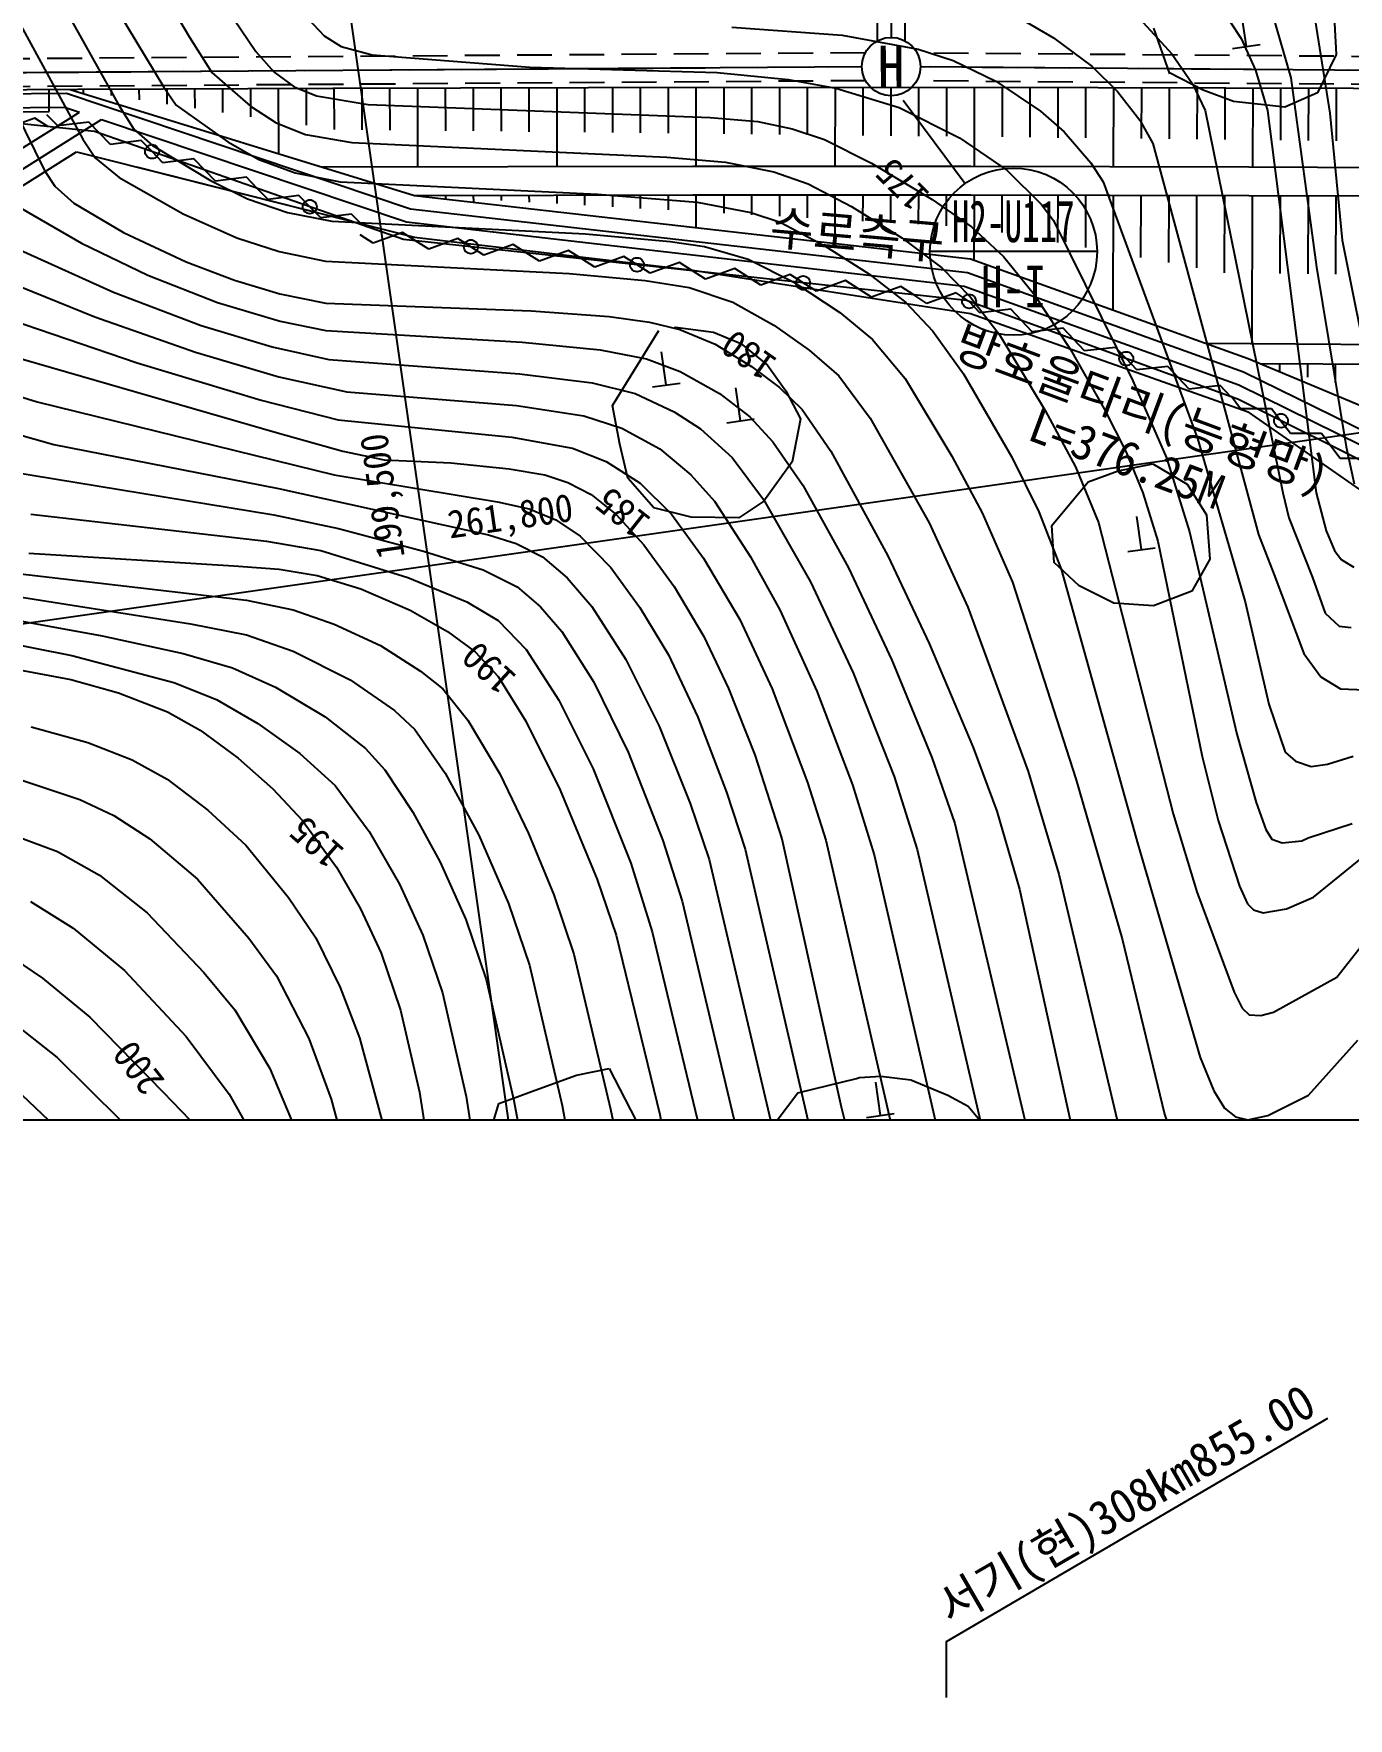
# Model space of a CAD drawing. Header units: millimetres. Extents: x 12262 to 13058, y 1103 to 1809.
# Drawn here: x 12641.1 to 12735.6, y 1363.4 to 1484.3 of the extents above; entities that cross this region are included whole.
import ezdxf
from ezdxf.enums import TextEntityAlignment as Align
from ezdxf.xclip import XClip

# ---------------------------------------------------------------- set-up
doc = ezdxf.new("R2010")
doc.units = ezdxf.units.MM
doc.header["$LTSCALE"] = 10
doc.header["$MEASUREMENT"] = 0
doc.header["$XCLIPFRAME"] = 2
doc.linetypes.add('CENTER', pattern=[2, 1.25, -0.25, 0.25, -0.25])
doc.linetypes.add('HIDDEN', pattern=[0.375, 0.25, -0.125])
doc.layers.add('TX-PAPR', color=2, linetype='Continuous', plot=False)
for name, color, linetype in [('TZ-BASE', 253, 'Continuous'), ('TZ-CABL', 4, 'Continuous'), ('TZ-LEAL', 1, 'Continuous'), ('TZ-LEAT', 3, 'Continuous')]:
    doc.layers.add(name, color=color, linetype=linetype)
doc.styles.add('HANA', font='GulimChe.ttf')
doc.styles.get("Standard").update_dxf_attribs({"font": 'GulimChe.ttf'})
doc.linetypes.add('XXO_LINE', pattern='A,2.5,["X",Standard,S=1,R=0,X=-1,Y=-0.5],5,["X",Standard,S=1,R=0,X=-1,Y=-0.5],5,-0.5,[133,GulimChe.ttf,S=0.5,R=0,X=-0.5,Y=0],-0.5,2.5', length=16)
doc.linetypes.add('ZIGZAG', pattern='A,0.0001,-0.2,[131,ltypeshp.shx,S=0.2,R=0,X=-0.2,Y=0],-0.4,[131,ltypeshp.shx,S=0.2,R=180,X=0.2,Y=0],-0.2', length=0.8001)

# ---------------------------------------------------------------- blocks, each defined once
blk = doc.blocks.new('JD-GJG5SREGSF3')
at = {"layer": 'TZ-BASE'}
for p, q in [((339.97, -162.5), (285.76, 216.96)), ((293.83, 20.73, -79), (304.56, 2.74, -79)), ((81.9, -69.47), (700.52, 18.9)), ((291.49, 17.8, -78), (302.71, -0.85, -78)), ((294.28, 7.17, -77), (299.52, -2.2, -77)), ((291.16, 5.96, -76), (296.9, -4.59, -76)), ((378.5, 5.02, -85), (380.08, 2.65, -85)), ((307.22, 4.82, -80), (309.32, 1.7, -80)), ((313.06, 4.07, -81), (314.23, 2.84, -81)), ((363.98, 4.21, -83), (366.62, 2.69, -83)), ((373.06, 3.79, -84), (375.11, 1.54, -84)), ((380.46, 2.06, -84.05), (380.12, 4.44, -84.05)), ((382.34, 4.35, -86), (383.66, -0.19, -86)), ((385.3, 4.51, -87), (386.46, -2.71, -87)), ((386.75, 4.63, -82.67), (386.92, 1.49, -82.67)), ((304.56, 2.74, -79), (306.16, 0.19, -79)), ((314.23, 2.84, -81), (315.45, 2.07, -81)), ((343.52, 3.46, -82), (351.44, 2.88, -82)), ((351.44, 2.88, -82), (356.9, 1.88, -82)), ((366.62, 2.69, -83), (369.38, 0.63, -83)), ((374.96, 0.1, -82.67), (373.81, 3.39, -82.67)), ((380.08, 2.65, -85), (381.11, 0.37, -85)), ((289.74, 2.11, -75), (294.14, -6.84, -75)), ((309.32, 1.7, -80), (310.64, 0.23, -80)), ((315.45, 2.07, -81), (317.69, 1.47, -81)), ((317.69, 1.47, -81), (329.01, 0.59, -81)), ((356.9, 1.88, -82), (359.4, 1.05, -82)), ((375.11, 1.54, -84), (376.6, -0.62, -84)), ((379.47, 1.92, -84.05), (381.45, 2.2, -84.05)), ((386.92, 1.49, -82.67), (385.58, -1.25, -82.67)), ((306.16, 0.19, -79), (308.94, -2.21, -79)), ((310.64, 0.23, -80), (312.08, -0.82, -80)), ((329.01, 0.59, -81), (342.46, 0.19, -81)), ((342.46, 0.19, -81), (347.55, -0.31, -81)), ((359.4, 1.05, -82), (362.48, -0.42, -82)), ((369.38, 0.63, -83), (371.2, -1.17, -83)), ((377.37, -1.08, -82.67), (374.94, 0.17, -82.67)), ((381.11, 0.37, -85), (381.99, -2.54, -85)), ((294.49, -2.6), (294.48, -1.03, -255)), ((295.99, -1.02), (320.73, -8.62)), ((296.93, -1.01, -255), (296.93, -1.31, -255)), ((296.93, -1.01, -255), (296.93, -1.31, -255)), ((298.93, -1, -255), (298.94, -1.46, -255)), ((298.93, -1, -255), (298.94, -1.46, -255)), ((300.93, -0.99, -255), (300.94, -1.77, -255)), ((300.93, -0.99, -255), (300.94, -1.77, -255)), ((302.71, -0.85, -78), (303.6, -2.15, -78)), ((302.93, -0.98, -255), (302.94, -2.07, -255)), ((304.93, -0.97, -255), (304.94, -2.37, -255)), ((306.93, -0.96, -255), (306.94, -2.68, -255)), ((308.93, -0.96, -255), (308.94, -2.98, -255)), ((310.93, -0.95, -255), (310.94, -5.61, -255)), ((312.08, -0.82, -80), (313.68, -1.48, -80)), ((312.93, -0.94, -255), (312.94, -3.58, -255)), ((314.93, -0.93, -255), (314.94, -3.89, -255)), ((316.93, -0.92, -255), (316.94, -3.91, -255)), ((318.93, -0.92, -255), (318.94, -3.93, -255)), ((320.93, -0.91, -255), (320.94, -6.57, -255)), ((322.93, -0.91, -255), (322.94, -3.98, -255)), ((324.93, -0.9, -255), (324.94, -4, -255)), ((326.93, -0.9, -255), (326.94, -4.02, -255)), ((328.93, -0.89, -255), (328.94, -4.05, -255)), ((330.93, -0.89, -255), (330.93, -6.55, -255)), ((332.93, -0.89, -255), (332.93, -4.09, -255)), ((334.93, -0.88, -255), (334.93, -4.11, -255)), ((336.93, -0.88, -255), (336.93, -4.14, -255)), ((338.93, -0.87, -255), (338.93, -4.16, -255)), ((340.93, -0.87, -255), (340.93, -6.53, -255)), ((342.93, -0.87, -255), (342.93, -4.2, -255)), ((344.93, -0.87, -255), (344.93, -4.23, -255)), ((346.93, -0.87, -255), (346.93, -4.25, -255)), ((347.55, -0.31, -81), (350.97, -0.92, -81)), ((348.93, -0.87, -255), (348.93, -4.27, -255)), ((350.92, -0.87, -255), (350.91, -6.53, -255)), ((350.97, -0.92, -81), (355.52, -2.32, -81)), ((352.92, -0.87, -255), (352.92, -4.32, -255)), ((354.92, -0.87, -255), (354.92, -4.34, -255)), ((356.92, -0.87, -255), (356.92, -4.36, -255)), ((358.92, -0.87, -255), (358.92, -4.38, -255)), ((360.92, -0.87, -255), (360.91, -6.53, -255)), ((362.48, -0.42, -82), (365.67, -2.58, -82)), ((362.92, -0.88, -255), (362.92, -4.43, -255)), ((364.92, -0.88, -255), (364.92, -4.45, -255)), ((366.92, -0.89, -255), (366.92, -4.48, -255)), ((368.92, -0.89, -255), (368.92, -4.5, -255)), ((370.92, -0.89, -255), (370.9, -6.55, -255)), ((371.2, -1.17, -83), (372.81, -3.23, -83)), ((372.92, -0.9, -255), (372.91, -4.54, -255)), ((374.92, -0.9, -255), (374.91, -4.57, -255)), ((376.6, -0.62, -84), (377.5, -2.54, -84)), ((376.92, -0.91, -255), (376.91, -4.59, -255)), ((379.53, -1.88, -82.67), (377.37, -1.08, -82.67)), ((378.92, -0.91, -255), (378.91, -4.61, -255)), ((380.92, -0.92, -255), (380.9, -6.58, -255)), ((382.92, -0.92, -255), (382.91, -4.66, -255)), ((383.66, -0.19, -86), (385.51, -13.77, -86)), ((384.92, -0.93, -255), (384.91, -4.68, -255)), ((386.92, -0.94, -255), (386.91, -4.7, -255)), ((260.77, -1.57), (295.73, -1.29)), ((260.78, -2.56), (295.58, -2.29)), ((295.58, -2.29), (296.65, -2.65)), ((295.73, -1.29), (320.43, -9.58)), ((299.52, -2.2, -77), (300.55, -3.87, -77)), ((303.6, -2.15, -78), (307.31, -4.77, -78)), ((308.94, -2.21, -79), (310.78, -3.41, -79)), ((313.68, -1.48, -80), (317.4, -2.1, -80)), ((317.4, -2.1, -80), (341.96, -3.02, -80)), ((355.52, -2.32, -81), (359.87, -4.49, -81)), ((383.23, -2.28, -82.67), (379.53, -1.88, -82.67)), ((385.58, -1.25, -82.67), (383.23, -2.28, -82.67)), ((260.79, -2.86), (294.49, -2.6)), ((280.12, -13), (295.87, -3.14)), ((297.73, -4.03), (290.16, -3.23)), ((293.45, -3.07), (291.35, -3.85)), ((294.39, -3.67), (293.45, -3.07)), ((295.1, -3.64), (294.32, -2.84)), ((297.32, -3.36), (295.1, -3.64)), ((295.87, -3.14), (296.65, -2.65)), ((296.82, -4.07), (298.24, -3.18)), ((298.1, -4.16), (297.32, -3.36)), ((298.24, -3.18), (320.14, -10.53)), ((310.78, -3.41, -79), (312.9, -4.24, -79)), ((341.96, -3.02, -80), (345.38, -3.33, -80)), ((345.38, -3.33, -80), (347.83, -3.85, -80)), ((365.67, -2.58, -82), (367.38, -4.05, -82)), ((372.81, -3.23, -83), (373.75, -4.89, -83)), ((377.5, -2.54, -84), (383.07, -29.96, -84)), ((381.99, -2.54, -85), (384.96, -26, -85)), ((386.46, -2.71, -87), (387.34, -11.84, -87)), ((280.63, -14.22), (296.82, -4.07)), ((296.9, -4.59, -76), (297.8, -5.96, -76)), ((319.93, -11.79), (297.73, -4.03)), ((298.88, -4.96), (298.1, -4.16)), ((301.09, -4.68), (298.88, -4.96)), ((300.55, -3.87, -77), (301.9, -5.04, -77)), ((301.87, -5.48), (301.09, -4.68)), ((307.31, -4.77, -78), (309.55, -6.05, -78)), ((312.9, -4.24, -79), (316.21, -4.83, -79)), ((316.21, -4.83, -79), (338.84, -5.89, -79)), ((347.83, -3.85, -80), (350.16, -4.62, -80)), ((350.16, -4.62, -80), (353.54, -6.3, -80)), ((359.87, -4.49, -81), (363.27, -6.81, -81)), ((367.38, -4.05, -82), (369.3, -6.29, -82)), ((281.02, -15.15), (296.44, -5.49)), ((296.44, -5.49), (320.73, -11.62)), ((297.8, -5.96, -76), (299.5, -7.34, -76)), ((302.65, -6.28), (301.87, -5.48)), ((301.9, -5.04, -77), (306.06, -7.55, -77)), ((304.87, -6), (302.65, -6.28)), ((305.65, -6.8), (304.87, -6)), ((338.84, -5.89, -79), (343.06, -6.23, -79)), ((373.75, -4.89, -83), (381.33, -32.97, -83)), ((294.14, -6.84, -75), (294.88, -7.96, -75)), ((300.75, -6.57), (320.73, -11.62)), ((306.43, -7.6), (305.65, -6.8)), ((309.55, -6.05, -78), (312.14, -7.01, -78)), ((312.14, -7.01, -78), (315.39, -7.64, -78)), ((314.1, -6.58, -255), (340.7, -6.53, -255)), ((340.7, -6.53, -255), (360.67, -6.53, -255)), ((343.06, -6.23, -79), (346.53, -6.93, -79)), ((346.53, -6.93, -79), (348.98, -7.8, -79)), ((353.54, -6.3, -80), (357.9, -8.92, -80)), ((360.67, -6.53, -255), (380.65, -6.57, -255)), ((363.27, -6.81, -81), (365.74, -9.27, -81)), ((369.3, -6.29, -82), (370.17, -7.65, -82)), ((380.65, -6.57, -255), (400.62, -6.66, -255)), ((294.88, -7.96, -75), (296.26, -9.18, -75)), ((299.5, -7.34, -76), (304.1, -9.94, -76)), ((306.06, -7.55, -77), (308.73, -8.86, -77)), ((308.65, -7.32), (306.43, -7.6)), ((309.43, -8.12), (308.65, -7.32)), ((310.2, -8.92), (309.43, -8.12)), ((315.39, -7.64, -78), (333.85, -8.54, -78)), ((348.98, -7.8, -79), (352.11, -9.43, -79)), ((370.17, -7.65, -82), (376.95, -26.07, -82)), ((292.37, -9.49, -74), (296.8, -12.06, -74)), ((296.26, -9.18, -75), (299.82, -11.29, -75)), ((308.73, -8.86, -77), (311.59, -9.85, -77)), ((312.42, -8.64), (310.2, -8.92)), ((313.2, -9.44), (312.42, -8.64)), ((313.98, -10.24), (313.2, -9.44)), ((320.43, -9.58, -255), (360.43, -14.15, -255)), ((320.73, -8.62, -255), (340.7, -8.58, -255)), ((320.73, -8.62, -255), (360.66, -13.17, -255)), ((322.94, -8.62, -255), (322.95, -8.87, -255)), ((324.94, -8.61, -255), (324.95, -9.1, -255)), ((326.94, -8.61, -255), (326.95, -8.99, -255)), ((328.94, -8.6, -255), (328.95, -9.1, -255)), ((330.93, -8.6, -255), (330.93, -9.21, -255)), ((332.93, -8.6, -255), (332.93, -9.33, -255)), ((333.85, -8.54, -78), (341.01, -9.1, -78)), ((334.93, -8.59, -255), (334.93, -9.44, -255)), ((336.93, -8.59, -255), (336.93, -9.56, -255)), ((338.93, -8.58, -255), (338.93, -9.67, -255)), ((340.7, -8.58, -255), (360.67, -8.58, -255)), ((340.93, -8.58, -255), (340.93, -10.92, -255)), ((341.01, -9.1, -78), (344.88, -9.86, -78)), ((342.93, -8.58, -255), (342.93, -9.9, -255)), ((344.93, -8.58, -255), (344.93, -10.01, -255)), ((346.93, -8.58, -255), (346.93, -10.12, -255)), ((348.93, -8.58, -255), (348.93, -10.24, -255)), ((350.91, -8.58, -255), (350.9, -12.06, -255)), ((352.11, -9.43, -79), (355.71, -11.66, -79)), ((352.91, -8.58, -255), (352.9, -10.47, -255)), ((354.91, -8.58, -255), (354.9, -10.58, -255)), ((356.91, -8.58, -255), (356.9, -10.69, -255)), ((357.9, -8.92, -80), (360.71, -10.89, -80)), ((358.91, -8.58, -255), (358.9, -10.81, -255)), ((360.67, -8.58, -255), (380.64, -8.62, -255)), ((360.91, -8.58, -255), (360.9, -13.26, -255)), ((362.91, -8.59, -255), (362.9, -11.28, -255)), ((364.91, -8.59, -255), (364.9, -11.64, -255)), ((365.74, -9.27, -81), (366.61, -10.42, -81)), ((365.74, -9.27, -81), (366.61, -10.42, -81)), ((366.91, -8.6, -255), (366.9, -12.01, -255)), ((368.91, -8.6, -255), (368.9, -12.37, -255)), ((370.89, -8.6, -255), (370.86, -16.84, -255)), ((372.89, -8.61, -255), (372.87, -13.08, -255)), ((374.89, -8.61, -255), (374.87, -13.45, -255)), ((376.89, -8.62, -255), (376.87, -13.81, -255)), ((378.89, -8.62, -255), (378.87, -14.17, -255)), ((380.64, -8.62, -255), (400.61, -8.71, -255)), ((380.89, -8.63, -255), (380.85, -19.26, -255)), ((382.89, -8.63, -255), (382.87, -14.22, -255)), ((384.89, -8.64, -255), (384.87, -14.25, -255)), ((386.89, -8.65, -255), (386.87, -14.27, -255)), ((304.1, -9.94, -76), (307.97, -11.67, -76)), ((311.59, -9.85, -77), (314.77, -10.48, -77)), ((316.2, -9.96), (313.98, -10.24)), ((314.77, -10.48, -77), (332.99, -11.39, -77)), ((316.98, -10.76), (316.2, -9.96)), ((320.14, -10.53, -255), (360.2, -15.13, -255)), ((344.88, -9.86, -78), (346.99, -10.55, -78)), ((346.99, -10.55, -78), (350.15, -12.21, -78)), ((366.61, -10.42, -81), (372.3, -21.93, -81)), ((290.59, -11.74, -73), (299.1, -15.56, -73)), ((296.8, -12.06, -74), (301.57, -14.34, -74)), ((299.82, -11.29, -75), (304.33, -13.39, -75)), ((307.97, -11.67, -76), (310.99, -12.66, -76)), ((317.76, -12.06), (316.82, -11.45)), ((319.86, -11.28), (317.76, -12.06)), ((320.8, -11.88), (319.86, -11.28)), ((360.37, -16.17), (319.93, -11.79)), ((320.73, -11.62), (340.7, -13.99)), ((320.73, -11.62), (340.7, -13.99)), ((321.74, -12.49), (320.8, -11.88)), ((323.83, -11.71), (321.74, -12.49)), ((324.77, -12.31), (323.83, -11.71)), ((332.99, -11.39, -77), (339.09, -11.94, -77)), ((339.09, -11.94, -77), (341.55, -12.3, -77)), ((355.71, -11.66, -79), (358.58, -13.83, -79)), ((360.71, -10.89, -80), (363.01, -13.02, -80)), ((387.34, -11.84, -87), (389.43, -22.21, -87)), ((310.99, -12.66, -76), (314.33, -13.34, -76)), ((325.71, -12.92), (324.77, -12.31)), ((327.81, -12.14), (325.71, -12.92)), ((328.75, -12.74), (327.81, -12.14)), ((329.69, -13.35), (328.75, -12.74)), ((331.79, -12.57), (329.69, -13.35)), ((332.73, -13.17), (331.79, -12.57)), ((333.67, -13.78), (332.73, -13.17)), ((335.76, -13), (333.67, -13.78)), ((336.7, -13.6), (335.76, -13)), ((341.55, -12.3, -77), (344.68, -13.19, -77)), ((344.68, -13.19, -77), (347.97, -14.86, -77)), ((350.15, -12.21, -78), (353.34, -14.25, -78)), ((360.66, -13.17, -255), (380.59, -20.34, -255)), ((363.01, -13.02, -80), (365.17, -15.66, -80)), ((288.01, -13.39, -72), (297.75, -17.33, -72)), ((301.57, -14.34, -74), (306.58, -16.3, -74)), ((304.33, -13.39, -75), (307.79, -14.71, -75)), ((314.33, -13.34, -76), (331.83, -14.22, -76)), ((331.83, -14.22, -76), (337.29, -14.72, -76)), ((337.64, -14.21), (336.7, -13.6)), ((339.74, -13.43), (337.64, -14.21)), ((340.68, -14.03), (339.74, -13.43)), ((341.62, -14.64), (340.68, -14.03)), ((340.7, -13.99), (360.65, -17.11)), ((340.7, -13.99), (360.65, -17.11)), ((343.72, -13.86), (341.62, -14.64)), ((344.66, -14.47), (343.72, -13.86)), ((345.6, -15.07), (344.66, -14.47)), ((347.69, -14.29), (345.6, -15.07)), ((348.63, -14.9), (347.69, -14.29)), ((353.34, -14.25, -78), (356.01, -16.32, -78)), ((353.34, -14.25, -78), (356.01, -16.32, -78)), ((358.58, -13.83, -79), (360.65, -15.93, -79)), ((360.43, -14.15, -255), (380.25, -21.29, -255)), ((385.51, -13.77, -86), (387.63, -26.66, -86)), ((299.1, -15.56, -73), (305.39, -17.96, -73)), ((307.79, -14.71, -75), (311.04, -15.69, -75)), ((311.04, -15.69, -75), (314.35, -16.36, -75)), ((337.29, -14.72, -76), (340.44, -15.24, -76)), ((340.44, -15.24, -76), (343.58, -16.28, -76)), ((340.44, -15.24, -76), (343.58, -16.28, -76)), ((347.97, -14.86, -77), (351.26, -17.03, -77)), ((349.58, -15.5), (348.63, -14.9)), ((351.67, -14.72), (349.58, -15.5)), ((352.61, -15.33), (351.67, -14.72)), ((353.55, -15.93), (352.61, -15.33)), ((355.65, -15.15), (353.55, -15.93)), ((356.59, -15.76), (355.65, -15.15)), ((359.62, -15.62), (357.52, -16.38)), ((360.55, -16.23), (359.62, -15.62)), ((360.2, -15.13, -255), (379.91, -22.23, -255)), ((365.17, -15.66, -80), (367.82, -19.68, -80)), ((287.68, -16.2, -71), (300.81, -20.63, -71)), ((306.58, -16.3, -74), (311.06, -17.65, -74)), ((314.35, -16.36, -75), (329.1, -16.9, -75)), ((329.1, -16.9, -75), (334.7, -17.31, -75)), ((343.58, -16.28, -76), (346.52, -17.93, -76)), ((356.01, -16.32, -78), (357.94, -18.36, -78)), ((357.52, -16.38), (356.58, -15.77)), ((379.9, -23.28), (360.37, -16.17)), ((361.32, -17.05), (360.55, -16.23)), ((360.65, -15.93, -79), (362.7, -18.59, -79)), ((363.54, -16.79), (361.32, -17.05)), ((364.31, -17.6), (363.54, -16.79)), ((297.75, -17.33, -72), (304.98, -19.88, -72)), ((305.39, -17.96, -73), (310.49, -19.5, -73)), ((311.06, -17.65, -74), (314.35, -18.32, -74)), ((334.7, -17.31, -75), (337.6, -17.73, -75)), ((337.6, -17.73, -75), (339.77, -18.25, -75)), ((339.39, -18.1, -72.95), (339.47, -18.07, -72.95)), ((339.47, -18.07, -72.95), (342.2, -18.43, -72.95)), ((346.52, -17.93, -76), (349.07, -19.72, -76)), ((351.26, -17.03, -77), (353.62, -18.96, -77)), ((360.65, -17.11), (380.58, -24.15)), ((365.08, -18.41), (364.31, -17.6)), ((287.07, -18.78, -70), (310.88, -25.66, -70)), ((314.35, -18.32, -74), (328.44, -19.16, -74)), ((328.44, -19.16, -74), (334.05, -19.7, -74)), ((334.93, -23.71, -72.95), (338.27, -18.32, -72.95)), ((339.77, -18.25, -75), (342.3, -19.3, -75)), ((342.2, -18.43, -72.95), (344.16, -19.26, -72.95)), ((342.3, -19.3, -75), (344.93, -20.91, -75)), ((344.16, -19.26, -72.95), (346.08, -20.8, -72.95)), ((353.62, -18.96, -77), (355.95, -21.77, -77)), ((357.94, -18.36, -78), (360.15, -21.42, -78)), ((362.7, -18.59, -79), (366.02, -24.05, -79)), ((367.3, -18.16), (365.08, -18.41)), ((368.07, -18.97), (367.3, -18.16)), ((368.84, -19.78), (368.07, -18.97)), ((377.51, -19.24, -255), (420.54, -19.5, -255)), ((304.98, -19.88, -72), (310.98, -21.64, -72)), ((310.49, -19.5, -73), (314.56, -20.4, -73)), ((314.56, -20.4, -73), (328.27, -21.44, -73)), ((334.05, -19.7, -74), (337.38, -20.36, -74)), ((337.38, -20.36, -74), (339.79, -21.26, -74)), ((338.8, -22.23, -72.95), (338.46, -19.85, -72.95)), ((349.07, -19.72, -76), (351.19, -21.58, -76)), ((367.82, -19.68, -80), (370.26, -23.95, -80)), ((371.06, -19.53), (368.84, -19.78)), ((371.83, -20.34), (371.06, -19.53)), ((372.6, -21.15), (371.83, -20.34)), ((380.59, -20.34, -255), (400.49, -28.62, -255)), ((286.08, -21.11, -69), (293.61, -23.44, -69)), ((300.81, -20.63, -71), (309.71, -23.31, -71)), ((310.98, -21.64, -72), (315.85, -22.72, -72)), ((328.27, -21.44, -73), (333.48, -22.07, -73)), ((339.79, -21.26, -74), (342.62, -22.84, -74)), ((344.93, -20.91, -75), (346.93, -22.42, -75)), ((346.08, -20.8, -72.95), (347.38, -22.64, -72.95)), ((351.19, -21.58, -76), (353.45, -24.61, -76)), ((360.15, -21.42, -78), (363.61, -27.41, -78)), ((374.82, -20.9), (372.6, -21.15)), ((375.59, -21.71), (374.82, -20.9)), ((376.36, -22.52), (375.59, -21.71)), ((380.25, -21.29, -255), (399.69, -30.83, -255)), ((381.42, -20.69, -255), (420.53, -20.93, -255)), ((382.84, -20.7, -255), (382.84, -21.28, -255)), ((384.84, -20.71, -255), (384.84, -21.66, -255)), ((386.84, -20.72, -255), (386.84, -22.04, -255)), ((315.85, -22.72, -72), (328.05, -23.71, -72)), ((333.48, -22.07, -73), (336.56, -22.85, -73)), ((336.56, -22.85, -73), (339.36, -24.16, -73)), ((337.81, -22.37, -72.95), (339.79, -22.09, -72.95)), ((342.62, -22.84, -74), (344.79, -24.52, -74)), ((344.13, -24.81, -73.31), (343.79, -22.43, -73.31)), ((346.93, -22.42, -75), (348.56, -23.99, -75)), ((347.38, -22.64, -72.95), (348.43, -24.65, -72.95)), ((355.95, -21.77, -77), (359.31, -27.34, -77)), ((372.3, -21.93, -81), (374.73, -27.47, -81)), ((378.58, -22.26), (376.36, -22.52)), ((379.35, -23.08), (378.58, -22.26)), ((379.91, -22.23, -255), (399.3, -31.76, -255)), ((293.61, -23.44, -69), (314.94, -28.68, -69)), ((309.71, -23.31, -71), (315.23, -24.72, -71)), ((328.05, -23.71, -72), (332.88, -24.45, -72)), ((335.47, -26.48, -72.95), (334.93, -23.71, -72.95)), ((339.36, -24.16, -73), (341.26, -25.37, -73)), ((348.56, -23.99, -75), (350.63, -26.98, -75)), ((366.02, -24.05, -79), (368.18, -28.1, -79)), ((370.26, -23.95, -80), (371.84, -27.05, -80)), ((380.03, -23.93), (379.36, -23.04)), ((393.48, -30.04), (379.9, -23.28)), ((382.27, -23.93), (380.03, -23.93)), ((400.43, -37.99, -255), (380.58, -24.15, -255)), ((382.94, -24.82), (382.27, -23.93)), ((290.2, -25.21, -68), (294.82, -26.49, -68)), ((315.23, -24.72, -71), (327.72, -25.98, -71)), ((332.88, -24.45, -72), (335.62, -25.32, -72)), ((335.62, -25.32, -72), (338.34, -26.82, -72)), ((341.26, -25.37, -73), (343.53, -27.44, -73)), ((343.14, -24.95, -73.31), (345.12, -24.67, -73.31)), ((344.79, -24.52, -74), (346.46, -26.3, -74)), ((348.43, -24.65, -72.95), (347.84, -27.75, -72.95)), ((353.45, -24.61, -76), (357.67, -32.13, -76)), ((383.62, -25.72), (382.94, -24.82)), ((294.82, -26.49, -68), (310.96, -29.66, -68)), ((310.88, -25.66, -70), (315.58, -26.97, -70)), ((327.72, -25.98, -71), (332.06, -26.77, -71)), ((336.05, -28.93, -72.95), (335.47, -26.48, -72.95)), ((346.46, -26.3, -74), (348.6, -29.43, -74)), ((376.95, -26.07, -82), (380.38, -37.79, -82)), ((385.85, -25.71), (383.62, -25.72)), ((384.96, -26, -85), (385.47, -29.97, -85)), ((386.52, -26.61), (385.85, -25.71)), ((315.58, -26.97, -70), (318.55, -27.61, -70)), ((318.55, -27.61, -70), (323.34, -27.82, -70)), ((332.06, -26.77, -71), (334.49, -27.72, -71)), ((334.49, -27.72, -71), (336.93, -29.28, -71)), ((338.34, -26.82, -72), (340.56, -28.67, -72)), ((343.53, -27.44, -73), (345.78, -30.46, -73)), ((347.84, -27.75, -72.95), (345.8, -30.58, -72.95)), ((350.63, -26.98, -75), (354.71, -34.49, -75)), ((359.31, -27.34, -77), (361.49, -31.4, -77)), ((363.61, -27.41, -78), (365.56, -31.34, -78)), ((371.84, -27.05, -80), (373.03, -29.97, -80)), ((374.73, -27.47, -81), (376.37, -32.76, -81)), ((387.2, -27.5), (386.52, -26.61)), ((389.43, -27.5), (387.2, -27.5)), ((387.63, -26.66, -86), (388.21, -29.33, -86)), ((291.66, -28.44, -67), (310.61, -31.56, -67)), ((314.94, -28.68, -69), (326.69, -30.61, -69)), ((323.34, -27.82, -70), (327.51, -28.24, -70)), ((327.51, -28.24, -70), (330.08, -28.68, -70)), ((330.08, -28.68, -70), (331.74, -29.22, -70)), ((337.91, -31.04, -72.95), (336.05, -28.93, -72.95)), ((340.56, -28.67, -72), (342.26, -30.58, -72)), ((368.18, -28.1, -79), (369.84, -32.1, -79)), ((369.11, -29.17, -78.21), (371.25, -28.4, -78.21)), ((371.25, -28.4, -78.21), (373.75, -27.89, -78.21)), ((373.75, -27.89, -78.21), (376.21, -29.36, -78.21)), ((310.96, -29.66, -68), (326.03, -32.99, -68)), ((331.74, -29.22, -70), (333.4, -30.1, -70)), ((333.4, -30.1, -70), (335.21, -31.52, -70)), ((336.93, -29.28, -71), (339.18, -31.5, -71)), ((348.6, -29.43, -74), (351.89, -35.36, -74)), ((366.49, -32.31, -78.21), (369.11, -29.17, -78.21)), ((373.03, -29.97, -80), (374.1, -33.43, -80)), ((376.21, -29.36, -78.21), (377.59, -31.54, -78.21)), ((383.07, -29.96, -84), (383.52, -31.77, -84)), ((385.47, -29.97, -85), (386.19, -32.7, -85)), ((326.69, -30.61, -69), (328.95, -31.12, -69)), ((328.95, -31.12, -69), (330.88, -31.92, -69)), ((340.6, -31.71, -72.95), (337.91, -31.04, -72.95)), ((342.26, -30.58, -72), (344.84, -34.57, -72)), ((345.8, -30.58, -72.95), (344.02, -31.76, -72.95)), ((345.78, -30.46, -73), (349.17, -36.36, -73)), ((361.49, -31.4, -77), (363.66, -36.39, -77)), ((365.56, -31.34, -78), (367.16, -35.46, -78)), ((293.17, -31.51, -66), (310.08, -33.45, -66)), ((310.61, -31.56, -67), (315.26, -32.53, -67)), ((315.26, -32.53, -67), (321.37, -34.15, -67)), ((330.88, -31.92, -69), (332.62, -33.09, -69)), ((335.21, -31.52, -70), (337.18, -33.71, -70)), ((339.18, -31.5, -71), (341.47, -34.65, -71)), ((344.02, -31.76, -72.95), (340.6, -31.71, -72.95)), ((357.67, -32.13, -76), (360.46, -38.17, -76)), ((366.65, -34.97, -78.21), (366.49, -32.31, -78.21)), ((369.84, -32.1, -79), (375.2, -53, -79)), ((372.93, -34.05, -78.66), (372.6, -31.67, -78.66)), ((377.59, -31.54, -78.21), (377.84, -34.74, -78.21)), ((383.52, -31.77, -84), (385.22, -36.04, -84)), ((310.08, -33.45, -66), (313.98, -34.1, -66)), ((326.03, -32.99, -68), (328.03, -33.6, -68)), ((328.03, -33.6, -68), (329.92, -34.57, -68)), ((332.62, -33.09, -69), (334.82, -35.33, -69)), ((337.18, -33.71, -70), (339.36, -36.69, -70)), ((374.1, -33.43, -80), (377.28, -48.89, -80)), ((376.37, -32.76, -81), (379.77, -47.29, -81)), ((381.33, -32.97, -83), (382.47, -35.85, -83)), ((386.19, -32.7, -85), (386.79, -34.11, -85)), ((293.03, -34.31, -65), (307.75, -35.22, -65)), ((313.98, -34.1, -66), (320.24, -36.04, -66)), ((321.37, -34.15, -67), (325.65, -35.49, -67)), ((329.92, -34.57, -68), (331.69, -36.08, -68)), ((341.47, -34.65, -71), (344.08, -39.06, -71)), ((344.84, -34.57, -72), (346.96, -38.38, -72)), ((354.71, -34.49, -75), (357.69, -40.78, -75)), ((368.45, -36.64, -78.21), (366.65, -34.97, -78.21)), ((371.94, -34.19, -78.66), (373.92, -33.91, -78.66)), ((377.84, -34.74, -78.21), (376.55, -37.03, -78.21)), ((386.79, -34.11, -85), (387.27, -34.76, -85)), ((387.27, -34.76, -85), (388.18, -35.31, -85)), ((291.61, -35.69, -64), (308.66, -37.68, -64)), ((307.75, -35.22, -65), (311, -35.46, -65)), ((311, -35.46, -65), (313.74, -35.9, -65)), ((313.74, -35.9, -65), (316.87, -36.85, -65)), ((320.24, -36.04, -66), (324.47, -37.79, -66)), ((325.65, -35.49, -67), (328.1, -36.72, -67)), ((331.69, -36.08, -68), (333.45, -38.12, -68)), ((334.82, -35.33, -69), (336.91, -38.19, -69)), ((351.89, -35.36, -74), (355.01, -41.98, -74)), ((367.16, -35.46, -78), (372.66, -55.18, -78)), ((382.47, -35.85, -83), (384.6, -41.51, -83)), ((385.22, -36.04, -84), (386.13, -38.6, -84)), ((289.99, -37.06, -63), (304.64, -39.37, -63)), ((316.87, -36.85, -65), (320.4, -38.39, -65)), ((328.1, -36.72, -67), (329.77, -38.15, -67)), ((339.36, -36.69, -70), (341.49, -40.29, -70)), ((349.17, -36.36, -73), (352.23, -42.9, -73)), ((363.66, -36.39, -77), (368.21, -50.51, -77)), ((370.95, -37.89, -78.21), (368.45, -36.64, -78.21)), ((376.55, -37.03, -78.21), (373.79, -38.07, -78.21)), ((288.26, -38.42, -62), (298.29, -40.23, -62)), ((308.66, -37.68, -64), (312, -38.36, -64)), ((312, -38.36, -64), (314.95, -39.39, -64)), ((320.4, -38.39, -65), (323.1, -39.92, -65)), ((324.47, -37.79, -66), (326.72, -39.13, -66)), ((329.77, -38.15, -67), (331.29, -39.92, -67)), ((333.45, -38.12, -68), (335.9, -41.93, -68)), ((336.91, -38.19, -69), (338.95, -41.6, -69)), ((346.96, -38.38, -72), (349.62, -44.2, -72)), ((360.46, -38.17, -76), (364.78, -49.98, -76)), ((373.79, -38.07, -78.21), (370.95, -37.89, -78.21)), ((380.38, -37.79, -82), (382.08, -45.14, -82)), ((386.13, -38.6, -84), (387.12, -39.54, -84)), ((282.37, -38.95, -61), (296.12, -41.64, -61)), ((304.64, -39.37, -63), (308.65, -40.17, -63)), ((314.95, -39.39, -64), (318.28, -40.93, -64)), ((326.72, -39.13, -66), (328.74, -41.21, -66)), ((344.08, -39.06, -71), (346.41, -44.05, -71)), ((387.12, -39.54, -84), (387.99, -39.63, -84)), ((298.29, -40.23, -62), (304.1, -41.51, -62)), ((308.65, -40.17, -63), (312.01, -41.33, -63)), ((318.28, -40.93, -64), (321.16, -42.76, -64)), ((323.1, -39.92, -65), (325.07, -41.38, -65)), ((331.29, -39.92, -67), (333.6, -43.57, -67)), ((341.49, -40.29, -70), (343.28, -44.02, -70)), ((357.69, -40.78, -75), (360.85, -48.26, -75)), ((296.12, -41.64, -61), (303.44, -43.59, -61)), ((304.1, -41.51, -62), (307.65, -42.53, -62)), ((312.01, -41.33, -63), (316.11, -43.39, -63)), ((325.07, -41.38, -65), (326.73, -43.16, -65)), ((328.74, -41.21, -66), (331.09, -44.86, -66)), ((335.9, -41.93, -68), (338.3, -46.72, -68)), ((338.95, -41.6, -69), (341.07, -46.07, -69)), ((355.01, -41.98, -74), (357.87, -48.97, -74)), ((384.6, -41.51, -83), (385.81, -43.17, -83)), ((291.44, -42.51, -60), (296.03, -43.36, -60)), ((296.03, -43.36, -60), (299.47, -44.33, -60)), ((307.65, -42.53, -62), (310.74, -43.92, -62)), ((316.11, -43.39, -63), (319.28, -45.6, -63)), ((321.16, -42.76, -64), (322.75, -44.04, -64)), ((326.73, -43.16, -65), (328.72, -46.36, -65)), ((352.23, -42.9, -73), (355.17, -50.33, -73)), ((385.81, -43.17, -83), (387.23, -44.04, -83)), ((299.47, -44.33, -60), (302.98, -45.7, -60)), ((303.44, -43.59, -61), (306.5, -44.81, -61)), ((310.74, -43.92, -62), (314.31, -46.05, -62)), ((322.75, -44.04, -64), (324.56, -46.28, -64)), ((333.6, -43.57, -67), (336.07, -48.59, -67)), ((343.28, -44.02, -70), (345.17, -48.77, -70)), ((346.41, -44.05, -71), (348.94, -50.75, -71)), ((349.62, -44.2, -72), (352.18, -50.92, -72)), ((387.23, -44.04, -83), (388.96, -44.12, -83)), ((302.98, -45.7, -60), (305.32, -47, -60)), ((306.5, -44.81, -61), (309.46, -46.52, -61)), ((319.28, -45.6, -63), (320.74, -46.95, -63)), ((331.09, -44.86, -66), (333.54, -49.79, -66)), ((382.08, -45.14, -82), (382.1, -45.22, -82)), ((382.1, -45.22, -82), (383.25, -48.59, -82)), ((293.18, -46.76, -59), (297.26, -47.9, -59)), ((305.32, -47, -60), (308.05, -49.01, -60)), ((309.46, -46.52, -61), (312.48, -48.68, -61)), ((314.31, -46.05, -62), (317.19, -48.31, -62)), ((320.74, -46.95, -63), (322.92, -50.1, -63)), ((324.56, -46.28, -64), (326.84, -50.15, -64)), ((328.72, -46.36, -65), (331.18, -51.3, -65)), ((338.3, -46.72, -68), (340.51, -52.28, -68)), ((341.07, -46.07, -69), (343.13, -51.45, -69)), ((297.26, -47.9, -59), (300.44, -49.14, -59)), ((317.19, -48.31, -62), (318.6, -49.86, -62)), ((360.85, -48.26, -75), (362.54, -52.83, -75)), ((379.77, -47.29, -81), (381.16, -52.2, -81)), ((300.44, -49.14, -59), (302.96, -50.53, -59)), ((308.05, -49.01, -60), (310.54, -51.21, -60)), ((312.48, -48.68, -61), (315.02, -50.97, -61)), ((336.07, -48.59, -67), (338.55, -54.92, -67)), ((345.17, -48.77, -70), (347.1, -54.81, -70)), ((357.87, -48.97, -74), (359.52, -53.7, -74)), ((377.28, -48.89, -80), (378.44, -53.49, -80)), ((383.25, -48.59, -82), (383.99, -49.24, -82)), ((383.99, -49.24, -82), (385.12, -49.62, -82)), ((385.12, -49.62, -82), (386.28, -49.45, -82)), ((386.28, -49.45, -82), (388.13, -48.86, -82)), ((292.59, -50.62, -58), (296.68, -51.98, -58)), ((302.96, -50.53, -59), (305.87, -52.74, -59)), ((318.6, -49.86, -62), (320.61, -52.88, -62)), ((322.92, -50.1, -63), (325.33, -54.55, -63)), ((326.84, -50.15, -64), (328.91, -54.43, -64)), ((333.54, -49.79, -66), (336.26, -56.55, -66)), ((348.94, -50.75, -71), (350.25, -54.89, -71)), ((355.17, -50.33, -73), (356.83, -55.58, -73)), ((364.78, -49.98, -76), (366.99, -57.34, -76)), ((368.21, -50.51, -77), (371.54, -61.99, -77)), ((296.68, -51.98, -58), (299.12, -53.12, -58)), ((310.54, -51.21, -60), (312.64, -53.47, -60)), ((315.02, -50.97, -61), (317.47, -54.28, -61)), ((331.18, -51.3, -65), (333.84, -57.73, -65)), ((343.13, -51.45, -69), (344.47, -55.55, -69)), ((352.18, -50.92, -72), (353.72, -55.96, -72)), ((299.12, -53.12, -58), (301.72, -54.81, -58)), ((305.87, -52.74, -59), (308.6, -55.25, -59)), ((320.61, -52.88, -62), (322.57, -56.48, -62)), ((340.51, -52.28, -68), (341.89, -56.3, -68)), ((362.54, -52.83, -75), (364.17, -58.42, -75)), ((375.2, -53, -79), (376.9, -58.62, -79)), ((381.16, -52.2, -81), (381.86, -54.13, -81)), ((291.15, -54.26, -57), (295.07, -55.71, -57)), ((312.64, -53.47, -60), (315.11, -56.83, -60)), ((317.47, -54.28, -61), (319.65, -58.05, -61)), ((359.52, -53.7, -74), (366.27, -82.34, -74)), ((378.44, -53.49, -80), (379.97, -58.21, -80)), ((381.86, -54.13, -81), (382.29, -54.82, -81)), ((384.89, -54.74, -81), (388.07, -53.71, -81)), ((301.72, -54.81, -58), (305.13, -57.69, -58)), ((308.6, -55.25, -59), (311.67, -59.01, -59)), ((325.33, -54.55, -63), (327.46, -59.44, -63)), ((328.91, -54.43, -64), (330.73, -58.83, -64)), ((338.55, -54.92, -67), (339.94, -59.29, -67)), ((344.47, -55.55, -69), (350.45, -81.38, -69)), ((347.1, -54.81, -70), (351.36, -74.03, -70)), ((350.25, -54.89, -71), (355.48, -77.6, -71)), ((356.83, -55.58, -73), (362.33, -79.26, -73)), ((372.66, -55.18, -78), (377.15, -70.49, -78)), ((382.29, -54.82, -81), (383.03, -55.09, -81)), ((383.03, -55.09, -81), (384.44, -54.94, -81)), ((384.44, -54.94, -81), (384.89, -54.74, -81)), ((385.28, -59, -80), (390.34, -54.9, -80)), ((295.07, -55.71, -57), (298.09, -57.41, -57)), ((322.57, -56.48, -62), (324.4, -60.6, -62)), ((336.26, -56.55, -66), (337.78, -61.48, -66)), ((341.89, -56.3, -68), (347.3, -79.33, -68)), ((353.72, -55.96, -72), (358.74, -77.7, -72)), ((298.09, -57.41, -57), (301.53, -60.11, -57)), ((305.13, -57.69, -58), (308.83, -61.93, -58)), ((315.11, -56.83, -60), (316.85, -59.82, -60)), ((333.84, -57.73, -65), (335.21, -61.72, -65)), ((366.99, -57.34, -76), (372.02, -78.54, -76)), ((311.67, -59.01, -59), (313.63, -61.92, -59)), ((319.65, -58.05, -61), (321.32, -61.72, -61)), ((330.73, -58.83, -64), (332.15, -63.08, -64)), ((364.17, -58.42, -75), (369.21, -81.37, -75)), ((376.9, -58.62, -79), (379.58, -65.8, -79)), ((379.97, -58.21, -80), (380.54, -59.46, -80)), ((383.34, -59.82, -80), (385.28, -59, -80)), ((293.14, -59.31, -56), (296.2, -61.22, -56)), ((301.53, -60.11, -57), (305.6, -64.39, -57)), ((316.85, -59.82, -60), (318.33, -63, -60)), ((327.46, -59.44, -63), (328.97, -63.87, -63)), ((339.94, -59.29, -67), (343.54, -74.41, -67)), ((380.54, -59.46, -80), (380.97, -59.9, -80)), ((380.97, -59.9, -80), (381.67, -60.11, -80)), ((381.67, -60.11, -80), (383.34, -59.82, -80)), ((296.2, -61.22, -56), (299.9, -64.25, -56)), ((324.4, -60.6, -62), (325.87, -64.9, -62)), ((337.78, -61.48, -66), (340.88, -74.3, -66)), ((308.83, -61.93, -58), (310.81, -64.63, -58)), ((313.63, -61.92, -59), (315.39, -65.47, -59)), ((321.32, -61.72, -61), (322.74, -65.85, -61)), ((335.21, -61.72, -65), (338.33, -74.59, -65)), ((371.54, -61.99, -77), (374.59, -74.57, -77)), ((386.95, -64.74, -79), (389.32, -61.72, -79)), ((291.18, -62.88, -55), (294.01, -64.81, -55)), ((318.33, -63, -60), (319.72, -67.11, -60)), ((328.97, -63.87, -63), (331.32, -73.95, -63)), ((332.15, -63.08, -64), (334.79, -74.2, -64)), ((294.01, -64.81, -55), (297.4, -67.61, -55)), ((299.9, -64.25, -56), (304.32, -69, -56)), ((305.6, -64.39, -57), (307.82, -67.09, -57)), ((310.81, -64.63, -58), (313.14, -69.13, -58)), ((325.87, -64.9, -62), (327.86, -73.59, -62)), ((382.42, -67.25, -79), (386.95, -64.74, -79)), ((315.39, -65.47, -59), (316.78, -69.1, -59)), ((322.74, -65.85, -61), (324.43, -73.31, -61)), ((379.58, -65.8, -79), (380.16, -66.97, -79)), ((297.4, -67.61, -55), (302.68, -72.99, -55)), ((307.82, -67.09, -57), (310.33, -71.29, -57)), ((319.72, -67.11, -60), (321.07, -72.99, -60)), ((380.16, -66.97, -79), (380.66, -67.43, -79)), ((380.66, -67.43, -79), (381.5, -67.49, -79)), ((381.5, -67.49, -79), (382.42, -67.25, -79)), ((291.88, -67.98, -54), (295.06, -70.51, -54)), ((304.32, -69, -56), (307.42, -73.14, -56)), ((313.14, -69.13, -58), (314.74, -73.5, -58)), ((316.78, -69.1, -59), (318.38, -75.06, -59)), ((384.93, -73.21, -78), (388.46, -69.26, -78)), ((295.06, -70.51, -54), (300.47, -75.85, -54)), ((310.33, -71.29, -57), (312.47, -76.42, -57)), ((332.36, -71.77, -61.33), (334.71, -71.28, -61.33)), ((334.71, -71.28, -61.33), (337.84, -77.38, -61.33)), ((377.15, -70.49, -78), (378.12, -72.9, -78)), ((329.38, -72.85, -61.33), (332.36, -71.77, -61.33)), ((348.25, -73.04, -70.16), (352.46, -72.01, -70.16)), ((352.46, -72.01, -70.16), (352.67, -71.94, -70.16)), ((352.67, -71.94, -70.16), (354.2, -71.84, -70.16)), ((354.18, -74.66, -70), (353.84, -72.28, -70)), ((354.2, -71.84, -70.16), (356.36, -72.1, -70.16)), ((356.36, -72.1, -70.16), (359.01, -73.2, -70.16)), ((292.51, -73.19, -53), (296.75, -77.16, -53)), ((302.68, -72.99, -55), (304.78, -75.17, -55)), ((307.42, -73.14, -56), (308.84, -75.67, -56)), ((314.74, -73.5, -58), (318.16, -86.54, -58)), ((321.07, -72.99, -60), (324.39, -93.47, -60)), ((324.43, -73.31, -61), (330.39, -110.07, -61)), ((326.77, -73.8, -61.33), (327.82, -73.42, -61.33)), ((327.82, -73.42, -61.33), (329.38, -72.85, -61.33)), ((327.86, -73.59, -62), (329.95, -85.01, -62)), ((346.11, -75.86, -70.16), (348.25, -73.04, -70.16)), ((359.01, -73.2, -70.16), (360.49, -74, -70.16)), ((378.12, -72.9, -78), (378.89, -74.14, -78)), ((382, -74.66, -78), (384.93, -73.21, -78)), ((324.78, -80.68, -61.33), (326.77, -73.8, -61.33)), ((331.32, -73.95, -63), (333.16, -83.45, -63)), ((334.79, -74.2, -64), (336.49, -82.65, -64)), ((338.33, -74.59, -65), (340, -82.38, -65)), ((340.88, -74.3, -66), (342.6, -82.22, -66)), ((343.54, -74.41, -67), (345.55, -83.67, -67)), ((351.36, -74.03, -70), (353.19, -81.64, -70)), ((353.19, -74.8, -70), (355.17, -74.52, -70)), ((360.49, -74, -70.16), (361.35, -75.04, -70.16)), ((374.59, -74.57, -77), (375.56, -77.58, -77)), ((378.89, -74.14, -78), (379.67, -74.77, -78)), ((379.67, -74.77, -78), (380.57, -74.98, -78)), ((380.57, -74.98, -78), (382, -74.66, -78))]:
    blk.add_line(p, q, dxfattribs=at)
at = {"layer": 'TZ-BASE', "linetype": 'CENTER', "flags": 128}
blk.add_lwpolyline([(699.86, 0, 0.015501), (79.96, 2.48, 0.002), (0, 0)], format="xyb", dxfattribs=at)
at = {"layer": 'TZ-BASE'}
for centre in [(301.87, -5.48), (313.2, -9.44), (324.77, -12.31), (336.7, -13.6), (348.63, -14.9), (360.55, -16.23), (371.83, -20.34), (382.95, -24.8)]:
    blk.add_circle(centre, 0.5, dxfattribs=at)
blk.add_arc((349.93, -9993.88), 9993, 87.994648, 91.356896, dxfattribs=at)
at = {"layer": 'TZ-BASE', "style": 'HANA'}
for s, height, rotation, p in [('175', 2, 135.0068, (357.8, -8.5, -80)), ('수로측구', 2.5, 354.9007, (346.16, -12.11)), ('180', 2, 144.6853, (346.85, -20.4, -75)), ('199,500', 2, 98.1304, (320.02, -34.55, -255)), ('261,800', 2, 8.1304, (323.26, -33.25, -255)), ('185', 2, 141.805, (337.79, -31.82, -70)), ('190', 2, 137.3107, (328.13, -43.13, -65)), ('195', 2, 138.5017, (315.77, -55.59, -60)), ('200', 2, 128.1179, (302.85, -72.15, -55))]:
    blk.add_text(s, height=height, rotation=rotation, dxfattribs=at).set_placement(p)
at = {"layer": 'TZ-BASE', "linetype": 'XXO_LINE', "style": 'HANA'}
for s, p in [('방호울타리(능형망)', (359.27, -20.18, -510)), ('L=376.25M', (364.63, -26.12, -510))]:
    blk.add_text(s, height=2.5, rotation=339.5801, dxfattribs=at).set_placement(p)

msp = doc.modelspace()

# ---------------------------------------------------------------- linework, layer by layer
at = {"layer": 'TX-PAPR', "flags": 128}
msp.add_lwpolyline([(13050.25, 1556.3), (13045, 1406.3), (12350.4, 1406.3), (12345.15, 1556.3)], close=True, dxfattribs=at)
at = {"layer": 'TZ-BASE'}
for p, q in [((12703.59, 1479.51), (12708.03, 1473.53)), ((12717.51, 1468.65), (12705.51, 1468.64))]:
    msp.add_line(p, q, dxfattribs=at)
msp.add_circle((12711.51, 1468.64), 6, dxfattribs=at)
at = {"layer": 'TZ-CABL'}
for points in [[(12701.7, 1491.07), (12701.71, 1483.76)], [(12703.7, 1491.07), (12703.71, 1483.77)]]:
    msp.add_lwpolyline(points, dxfattribs=at)
at = {"layer": 'TZ-CABL', "linetype": 'ZIGZAG', "ltscale": 0.5}
for points in [[(12702.7, 1490.82), (12702.71, 1484.02)], [(12700.62, 1481.9), (12554.9, 1480.88)], [(12850.51, 1480.74), (12704.82, 1481.9)]]:
    msp.add_lwpolyline(points, dxfattribs=at)
at = {"layer": 'TZ-CABL', "linetype": 'HIDDEN'}
for points in [[(12700.86, 1482.91), (12554.64, 1481.88)], [(12850.77, 1481.73), (12704.57, 1482.9)], [(12700.62, 1481.9), (12554.9, 1480.88)], [(12850.51, 1480.74), (12704.82, 1481.9)], [(12700.88, 1480.91), (12554.65, 1479.88)], [(12850.76, 1479.73), (12704.55, 1480.9)]]:
    msp.add_lwpolyline(points, dxfattribs=at)
at = {"layer": 'TZ-CABL'}
msp.add_circle((12702.72, 1481.92), 2.1, dxfattribs=at)
at = {"layer": 'TZ-LEAL'}
msp.add_lwpolyline([(12734.07, 1384.9), (12706.68, 1368.87), (12706.68, 1364.87)], dxfattribs=at)

# ---------------------------------------------------------------- block references
at = {"layer": 'TZ-BASE'}
ref = msp.add_blockref('JD-GJG5SREGSF3', (12347.77, 1481.3), dxfattribs=at)
XClip(ref).set_block_clipping_path([(702.4831646336, 75.0000000057), (697.2310198304, -74.9999999943), (2.6260725488, -75), (-2.6260722576, 75)])

# ---------------------------------------------------------------- texts
for s, width, p in [('H2-U117', 0.65, (12711.49, 1470.8)), ('H-I', 0.8, (12711.5, 1466.14))]:
    msp.add_text(s, height=3, rotation=0.0573, dxfattribs=dict(at, width=width)).set_placement(p, align=Align.MIDDLE)
at = {"layer": 'TZ-CABL', "linetype": 'ByBlock'}
msp.add_text('H', height=3, rotation=0.0573, dxfattribs=at).set_placement((12702.72, 1481.92), align=Align.MIDDLE)
at = {"layer": 'TZ-LEAT'}
msp.add_text('서기(현)308㎞855.00', height=2.5, rotation=30, dxfattribs=at).set_placement((12720.18, 1377.66), align=Align.CENTER)

doc.saveas('drawing.dxf')
